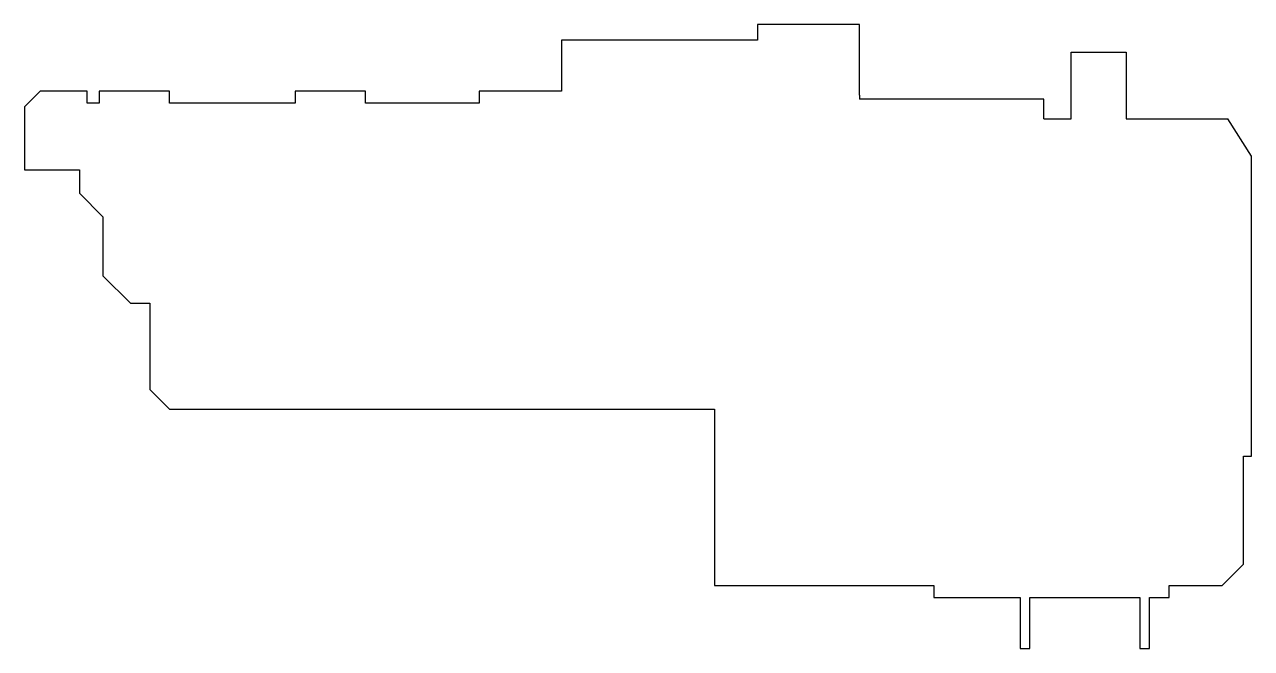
# Model space of a CAD drawing. Extents: x 16 to 173, y -149 to -70.
import ezdxf

# ---------------------------------------------------------------- set-up
doc = ezdxf.new("R2010")
doc.units = 0
doc.layers.add('BLACK', color=7, linetype='CONTINUOUS')

msp = doc.modelspace()

# ---------------------------------------------------------------- linework, layer by layer
at = {"layer": 'BLACK', "linetype": 'CONTINUOUS'}
for p, q in [((123, -69.5), (110, -69.5)), ((110, -69.5), (110, -71.5)), ((123, -78.5), (123, -69.5)), ((110, -71.5), (85, -71.5)), ((85, -71.5), (85, -78)), ((150, -73), (157, -73)), ((150, -81.5), (150, -73)), ((157, -73), (157, -81.5)), ((18.5, -78), (16.5, -80)), ((24.5, -78), (18.5, -78)), ((24.5, -79.5), (24.5, -78)), ((26, -78), (26, -79.5)), ((35, -78), (26, -78)), ((35, -79.5), (35, -78)), ((60, -78), (51, -78)), ((51, -78), (51, -79.5)), ((60, -79.5), (60, -78)), ((74.5, -78), (74.5, -79.5)), ((85, -78), (74.5, -78)), ((26, -79.5), (24.5, -79.5)), ((51, -79.5), (35, -79.5)), ((74.5, -79.5), (60, -79.5)), ((123, -78.5), (123, -79)), ((146.5, -79), (123, -79)), ((146.5, -81.5), (146.5, -79)), ((16.5, -80), (16.5, -88)), ((146.5, -81.5), (150, -81.5)), ((157, -81.5), (170, -81.5)), ((173, -86.25), (170, -81.5)), ((173, -108), (173, -86.25)), ((16.5, -88), (23.5, -88)), ((23.5, -88), (23.5, -91)), ((23.5, -91), (26.5, -94)), ((26.5, -94), (26.5, -101.5)), ((26.5, -101.5), (30, -105)), ((30, -105), (32.5, -105)), ((32.5, -105), (32.5, -116)), ((173, -124.5), (173, -108)), ((32.5, -116), (35, -118.5)), ((35, -118.5), (85, -118.5)), ((85, -118.5), (104.5, -118.5)), ((104.5, -118.5), (104.5, -141)), ((172, -124.5), (173, -124.5)), ((172, -138.25), (172, -124.5)), ((169.25, -141), (172, -138.25)), ((104.5, -141), (132.5, -141)), ((132.5, -141), (132.5, -142.5)), ((162.5, -142.5), (162.5, -141)), ((162.5, -141), (169.25, -141)), ((132.5, -142.5), (143.5, -142.5)), ((143.5, -142.5), (143.5, -149)), ((144.75, -142.5), (158.75, -142.5)), ((144.75, -149), (144.75, -142.5)), ((158.75, -142.5), (158.75, -149)), ((160, -149), (160, -142.5)), ((160, -142.5), (162.5, -142.5)), ((143.5, -149), (144.75, -149)), ((158.75, -149), (160, -149))]:
    msp.add_line(p, q, dxfattribs=at)

doc.saveas('drawing.dxf')
